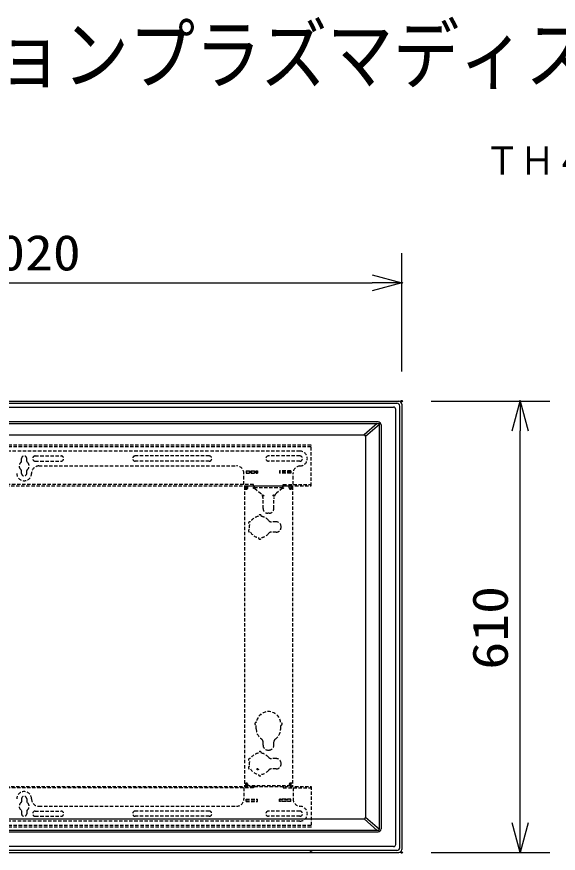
# Model space of a CAD drawing. Units: millimetres, scale not verified. Extents: x -63 to 63, y -57 to 57.
# Drawn here: x -16.3 to 20.3, y 0.9 to 57.4 of the extents above; entities that cross this region are included whole.
import ezdxf
from ezdxf.enums import TextEntityAlignment as Align

# ---------------------------------------------------------------- set-up
doc = ezdxf.new("R2010")
doc.units = ezdxf.units.MM
doc.header["$LTSCALE"] = 0.190236
doc.header["$PDMODE"] = 32
doc.header["$PDSIZE"] = 0.0951
doc.linetypes.add('DASHED1', pattern=[1.8, 1.2, -0.6])
for name, color, linetype in [('0-0_MOJI1', 2, 'Continuous'), ('0-1_SUNPO', 3, 'Continuous'), ('0-2_GAIKEI', 1, 'DASHED1'), ('0-3_WAKU', 7, 'Continuous'), ('0-4_TOUROKU', 1, 'Continuous')]:
    doc.layers.add(name, color=color, linetype=linetype)
doc.styles.add('ＭＳ ゴシック', font='')
doc.styles.get('ＭＳ ゴシック').set_extended_font_data('MS Gothic')

# ---------------------------------------------------------------- blocks, each defined once
blk = doc.blocks.new('_OPEN30')
at = {"layer": '0-2_GAIKEI', "color": 7, "linetype": 'Continuous'}
blk.add_line((0, 0), (-1, 0), dxfattribs=at)
blk.add_lwpolyline([(-1, 0.26795), (0, 0), (-1, -0.26795)], dxfattribs=at)

msp = doc.modelspace()

# ---------------------------------------------------------------- linework, layer by layer
at = {"layer": '0-1_SUNPO'}
for p, q in [((9.6873, 33.4102), (9.6873, 41.4102)), ((-39.3078, 39.4102), (7.6873, 39.4102)), ((11.6873, 31.4067), (19.6873, 31.4067)), ((17.6873, 2.9067), (17.6873, 29.4067)), ((11.6873, 0.9067), (19.6873, 0.9067))]:
    msp.add_line(p, q, dxfattribs=at)
at = {"layer": '0-2_GAIKEI', "color": 7, "linetype": 'Continuous'}
for p, q in [((-41.1078, 31.4042), (9.4873, 31.4042)), ((9.6873, 31.2042), (9.6873, 1.1092)), ((-41.1078, 0.9092), (9.4873, 0.9092))]:
    msp.add_line(p, q, dxfattribs=at)
at = {"layer": '0-2_GAIKEI', "linetype": 'Continuous'}
for p, q in [((-40.9834, 31.2678), (9.3629, 31.2678)), ((-40.7559, 31.0073), (9.1354, 31.0073)), ((9.2904, 1.461), (9.2904, 30.8523)), ((9.5509, 1.2336), (9.5509, 31.0798)), ((8.0898, 30.0067), (-39.7103, 30.0067)), ((-39.7105, 29.9067), (8.0913, 29.9067)), ((8.0362, 29.9055), (7.1439, 29.1242)), ((7.252, 29.0329), (8.1804, 29.8458)), ((8.1898, 2.5064), (8.1898, 29.8082)), ((8.2898, 29.8067), (8.2898, 2.5067)), ((-38.7743, 29.1242), (7.1538, 29.1242)), ((7.2523, 29.0257), (7.2523, 3.2877)), ((-38.7743, 3.1892), (7.1538, 3.1892)), ((7.1439, 3.1892), (8.0362, 2.4079)), ((8.1804, 2.4676), (7.252, 3.2805)), ((8.0913, 2.4079), (-39.7105, 2.4079)), ((-39.7103, 2.3067), (8.0898, 2.3067)), ((9.1354, 1.306), (-40.7559, 1.306)), ((9.3629, 1.0456), (-40.9834, 1.0456))]:
    msp.add_line(p, q, dxfattribs=at)
at = {"layer": '0-2_GAIKEI'}
for p, q in [((3.5647, 28.4317), (-35.1853, 28.4317)), ((3.5647, 28.3317), (-35.1853, 28.3317)), ((3.5647, 25.6817), (3.5647, 28.4317)), ((2.8147, 28.0317), (-34.4353, 28.0317)), ((-15.0603, 27.7067), (-13.3103, 27.7067)), ((-3.3103, 27.7067), (-8.3103, 27.7067)), ((2.8147, 27.7067), (0.6897, 27.7067)), ((-15.9853, 27.3441), (-15.9853, 27.5317)), ((-15.6353, 27.3441), (-15.6353, 27.5317)), ((-15.0603, 27.3567), (-13.3103, 27.3567)), ((-3.3103, 27.3567), (-8.3103, 27.3567)), ((2.8147, 27.3567), (0.6897, 27.3567)), ((-15.9853, 26.5317), (-15.9853, 26.7193)), ((-15.6353, 26.5317), (-15.6353, 26.7193)), ((-14.8103, 27.0317), (-1.4728, 27.0317)), ((-0.8153, 26.6967), (-0.8153, 26.5467)), ((-0.8153, 26.6967), (-0.0553, 26.6967)), ((-0.8103, 26.6567), (-0.8103, 26.5467)), ((-0.0603, 26.6567), (-0.8103, 26.6567)), ((-0.0603, 26.6567), (-0.0603, 26.5467)), ((-0.0553, 26.6967), (-0.0553, 26.5467)), ((1.4347, 26.6967), (1.4347, 26.5467)), ((2.1947, 26.6967), (1.4347, 26.6967)), ((1.4397, 26.6567), (1.4397, 26.5467)), ((2.1897, 26.6567), (1.4397, 26.6567)), ((2.1897, 26.6567), (2.1897, 26.5467)), ((2.1947, 26.6967), (2.1947, 26.5467)), ((-0.9728, 25.7817), (-0.9728, 26.5317)), ((-0.8153, 26.5467), (-0.0553, 26.5467)), ((-0.0603, 26.5567), (-0.8103, 26.5567)), ((2.1947, 26.5467), (1.4347, 26.5467)), ((2.1897, 26.5567), (1.4397, 26.5567)), ((2.3522, 25.7817), (2.3522, 26.5328)), ((-35.1853, 25.6817), (3.5647, 25.6817)), ((-0.3103, 25.7817), (-31.3103, 25.7817)), ((-0.8353, 25.6567), (-0.9353, 25.6567)), ((-0.9353, 25.6567), (-0.9353, 5.4067)), ((-0.9353, 25.4567), (-0.8103, 25.4567)), ((-0.8353, 25.6567), (-0.8353, 25.4567)), ((-0.8103, 25.6817), (-0.8103, 25.5567)), ((2.1897, 25.6567), (-0.8103, 25.6567)), ((-0.7103, 25.5567), (-0.8103, 25.5567)), ((-0.7103, 25.5567), (-0.7103, 25.6567)), ((-0.3103, 25.6817), (-0.3103, 25.7817)), ((-0.2853, 25.6567), (-0.2853, 25.6027)), ((1.6535, 25.5567), (-0.2741, 25.5567)), ((-0.2503, 25.5268), (0.1526, 25.1814)), ((1.6298, 25.5268), (1.2268, 25.1814)), ((1.6647, 25.6567), (1.6647, 25.6027)), ((1.6897, 25.6817), (1.6897, 25.7817)), ((1.6897, 25.7817), (3.5647, 25.7817)), ((2.0897, 25.5567), (2.0897, 25.6567)), ((2.0897, 25.5567), (2.1897, 25.5567)), ((2.1897, 25.6817), (2.1897, 25.5567)), ((2.3147, 25.4567), (2.1897, 25.4567)), ((2.2147, 25.6567), (2.3147, 25.6567)), ((2.2147, 25.6567), (2.2147, 25.4567)), ((2.3147, 25.6567), (2.3147, 5.4067)), ((0.3272, 24.1567), (0.3272, 24.8017)), ((1.0522, 24.1567), (1.0522, 24.8017)), ((0.7272, 23.8317), (0.6522, 23.8317)), ((1.2147, 23.2567), (0.8833, 23.2567)), ((1.5397, 22.8692), (1.5397, 22.9442)), ((1.2147, 22.5567), (0.8833, 22.5567)), ((-0.1353, 9.2567), (-0.1353, 9.5064)), ((1.5147, 9.2567), (1.5147, 9.5066)), ((0.3272, 8.1567), (0.3272, 8.3732)), ((1.0522, 8.1567), (1.0522, 8.3732)), ((0.6522, 7.8317), (0.7272, 7.8317)), ((1.2147, 7.2567), (0.8833, 7.2567)), ((1.5397, 6.8692), (1.5397, 6.9442)), ((1.2147, 6.5567), (0.8833, 6.5567)), ((-35.1853, 5.3817), (3.5647, 5.3817)), ((-0.3103, 5.2817), (-31.3103, 5.2817)), ((-0.9728, 5.2817), (-0.9728, 4.5317)), ((-0.9353, 5.6067), (-0.8103, 5.6067)), ((-0.8353, 5.4067), (-0.9353, 5.4067)), ((-0.8353, 5.4067), (-0.8353, 5.6067)), ((-0.7103, 5.5067), (-0.8103, 5.5067)), ((-0.8103, 5.3817), (-0.8103, 5.5067)), ((2.1897, 5.4067), (-0.8103, 5.4067)), ((-0.7103, 5.5067), (-0.7103, 5.4067)), ((-0.3103, 5.3817), (-0.3103, 5.2817)), ((1.6897, 5.3817), (1.6897, 5.2817)), ((1.6897, 5.2817), (3.5647, 5.2817)), ((2.0897, 5.5067), (2.0897, 5.4067)), ((2.0897, 5.5067), (2.1897, 5.5067)), ((2.3147, 5.6067), (2.1897, 5.6067)), ((2.1897, 5.3817), (2.1897, 5.5067)), ((2.2147, 5.4067), (2.2147, 5.6067)), ((2.2147, 5.4067), (2.3147, 5.4067)), ((2.3522, 5.2817), (2.3522, 4.5306)), ((3.5647, 5.3817), (3.5647, 2.6317)), ((-15.9853, 4.5317), (-15.9853, 4.3441)), ((-15.6353, 4.5317), (-15.6353, 4.3441)), ((-14.8103, 4.0317), (-1.4728, 4.0317)), ((-0.8153, 4.3667), (-0.8153, 4.5167)), ((-0.8153, 4.5167), (-0.0553, 4.5167)), ((-0.8153, 4.3667), (-0.0553, 4.3667)), ((-0.8103, 4.4067), (-0.8103, 4.5167)), ((-0.8103, 4.5067), (-0.0603, 4.5067)), ((-0.8103, 4.4067), (-0.0603, 4.4067)), ((-0.0603, 4.4067), (-0.0603, 4.5167)), ((-0.0553, 4.3667), (-0.0553, 4.5167)), ((1.4347, 4.3667), (1.4347, 4.5167)), ((2.1947, 4.5167), (1.4347, 4.5167)), ((2.1947, 4.3667), (1.4347, 4.3667)), ((1.4397, 4.4067), (1.4397, 4.5167)), ((1.4397, 4.5067), (2.1897, 4.5067)), ((1.4397, 4.4067), (2.1897, 4.4067)), ((2.1897, 4.4067), (2.1897, 4.5167)), ((2.1947, 4.3667), (2.1947, 4.5167)), ((-15.9853, 3.7193), (-15.9853, 3.5317)), ((-15.6353, 3.7193), (-15.6353, 3.5317)), ((-15.0603, 3.7067), (-13.3103, 3.7067)), ((-3.3103, 3.7067), (-8.3103, 3.7067)), ((2.8147, 3.7067), (0.6897, 3.7067)), ((2.8147, 3.0317), (-34.4353, 3.0317)), ((-15.0603, 3.3567), (-13.3103, 3.3567)), ((-3.3103, 3.3567), (-8.3103, 3.3567)), ((2.8147, 3.3567), (0.6897, 3.3567)), ((3.5647, 2.7317), (-35.1853, 2.7317)), ((3.5647, 2.6317), (-35.1853, 2.6317))]:
    msp.add_line(p, q, dxfattribs=at)
at = {"layer": '0-2_GAIKEI', "linetype": 'Continuous'}
for centre, radius, start, end in [((9.3629, 31.0798), 0.188, 0, 90), ((9.1354, 30.8523), 0.155, 0, 90), ((8.0898, 29.8067), 0.2, 0, 90), ((8.0913, 29.8082), 0.0985, 0, 90), ((7.1538, 29.0257), 0.0985, 0, 90), ((7.1538, 3.2877), 0.0985, 270, 0), ((8.0898, 2.5067), 0.2, 270, 0), ((8.0913, 2.5064), 0.0985, 270, 0), ((9.1354, 1.461), 0.155, 270, 360), ((9.3629, 1.2336), 0.188, 270, 0)]:
    msp.add_arc(centre, radius, start, end, dxfattribs=at)
at = {"layer": '0-2_GAIKEI', "color": 7, "linetype": 'Continuous'}
for centre, start, end in [((9.4873, 31.2042), 0.07847, 89.92153), ((9.4873, 1.1092), 270.07847, 359.92153), ((9.4873, 1.1092), 359.92153, 0)]:
    msp.add_arc(centre, 0.2, start, end, dxfattribs=at)
at = {"layer": '0-2_GAIKEI'}
for centre, radius, start, end in [((-15.8103, 27.5317), 0.175, 0, 180), ((-15.0603, 27.5317), 0.175, 90, 270), ((-13.3103, 27.5317), 0.175, 270, 90), ((-8.3103, 27.5317), 0.175, 90, 270), ((-3.3103, 27.5317), 0.175, 270, 90), ((0.6897, 27.5317), 0.175, 90, 270), ((2.8147, 27.5317), 0.5, 270, 90), ((2.8147, 27.5317), 0.175, 270, 90), ((-15.8103, 27.0317), 0.335, 125.76171, 234.23829), ((-16.0353, 27.3441), 0.05, 305.76171, 0), ((-15.5853, 27.3441), 0.05, 180, 234.23829), ((-15.8103, 27.0317), 0.335, 305.76171, 54.23829), ((-16.0353, 26.7193), 0.05, 0, 54.23829), ((-15.5853, 26.7193), 0.05, 125.76171, 180), ((-14.8103, 26.5317), 0.5, 90, 180), ((-1.4728, 26.5317), 0.5, 0, 90), ((2.8522, 26.5328), 0.5, 94.30122, 180), ((-15.8103, 26.5317), 0.5, 180, 0), ((-15.8103, 26.5317), 0.175, 180, 0), ((-0.8103, 25.5567), 0.1, 270, 0), ((-0.1853, 25.6027), 0.1, 180, 229.3987), ((1.5647, 25.6027), 0.1, 310.6013, 0), ((2.1897, 25.5567), 0.1, 180, 270), ((-0.1728, 24.8017), 0.5, 0, 49.3987), ((1.5522, 24.8017), 0.5, 130.6013, 180), ((0.6522, 24.1567), 0.325, 180, 270), ((0.7272, 24.1567), 0.325, 270, 0), ((-0.5638, 23.1613), 0.1003, 65.61199, 253.2486), ((0.1147, 22.9067), 0.725, 97.9338, 151.49931), ((0.1147, 23.6314), 0.1003, 355.88732, 183.81977), ((0.1147, 22.9067), 0.725, 37.97987, 82.06902), ((0.8833, 23.5067), 0.25, 217.97987, 270), ((1.2147, 22.9317), 0.325, 0, 90), ((-0.5638, 22.6521), 0.1003, 106.7514, 294.68239), ((0.1147, 22.9067), 0.725, 167.36127, 192.63872), ((1.2147, 22.8817), 0.325, 270, 0), ((0.1147, 22.9067), 0.725, 208.50351, 262.0662), ((0.1147, 22.182), 0.1003, 176.18023, 4.11268), ((0.1147, 22.9067), 0.725, 277.93098, 322.02013), ((0.8833, 22.3067), 0.25, 90, 142.02013), ((0.6897, 9.6067), 0.825, 6.97358, 173.06896), ((-0.135, 9.6067), 0.1003, 86.66037, 269.85246), ((1.5145, 9.6067), 0.1003, 270.14754, 93.33963), ((0.6897, 9.2567), 0.825, 180, 235.26599), ((0.6897, 9.2567), 0.825, 304.73401, 0), ((0.0772, 8.3732), 0.25, 0, 55.26599), ((1.3022, 8.3732), 0.25, 124.73401, 180), ((0.6522, 8.1567), 0.325, 180, 270), ((0.7272, 8.1567), 0.325, 270, 0), ((0.1147, 6.9067), 0.725, 97.9338, 151.49931), ((0.1147, 7.6314), 0.1003, 355.88732, 184.11268), ((0.1147, 6.9067), 0.725, 37.97987, 82.06902), ((0.8833, 7.5067), 0.25, 217.97987, 270), ((-0.5638, 7.1613), 0.1003, 65.61199, 253.2486), ((0.1147, 6.9067), 0.725, 167.36127, 192.63872), ((1.2147, 6.9317), 0.325, 2.2026, 90), ((1.2147, 6.8817), 0.325, 270, 357.7974), ((-0.5638, 6.652), 0.1003, 106.7514, 294.68239), ((0.1147, 6.9067), 0.725, 208.50351, 262.0662), ((0.1147, 6.9067), 0.725, 277.93098, 322.02013), ((0.8833, 6.3067), 0.25, 90, 142.02013), ((0.1147, 6.1819), 0.1003, 175.88732, 4.11268), ((-0.8103, 5.5067), 0.1, 0, 90), ((2.1897, 5.5067), 0.1, 90, 180), ((-15.8103, 4.5317), 0.5, 0, 180), ((-15.8103, 4.5317), 0.175, 0, 180), ((-14.8103, 4.5317), 0.5, 180, 270), ((-1.4728, 4.5317), 0.5, 270, 0), ((2.8522, 4.5306), 0.5, 180, 265.69878), ((-15.8103, 4.0317), 0.335, 125.76171, 234.23829), ((-16.0353, 4.3441), 0.05, 305.76171, 0), ((-15.5853, 4.3441), 0.05, 180, 234.23829), ((-15.8103, 4.0317), 0.335, 305.76171, 54.23829), ((2.8147, 3.5317), 0.5, 270, 90), ((-16.0353, 3.7193), 0.05, 0, 54.23829), ((-15.8103, 3.5317), 0.175, 180, 0), ((-15.5853, 3.7193), 0.05, 125.76171, 180), ((-15.0603, 3.5317), 0.175, 90, 270), ((-13.3103, 3.5317), 0.175, 270, 90), ((-8.3103, 3.5317), 0.175, 90, 270), ((-3.3103, 3.5317), 0.175, 270, 90), ((0.6897, 3.5317), 0.175, 90, 270), ((2.8147, 3.5317), 0.175, 270, 90)]:
    msp.add_arc(centre, radius, start, end, dxfattribs=at)
for p in [(-0.2853, 25.5567), (1.6647, 25.5567), (0.3272, 25.0317), (1.0522, 25.0317), (-0.0353, 6.5442)]:
    msp.add_point(p, dxfattribs=at)
at = {"layer": '0-3_WAKU'}
for p in [(9.6873, 39.4102), (9.6873, 31.4102), (9.6873, 31.4067), (17.6873, 31.4067), (3.5647, 0.9409), (9.6873, 0.9067)]:
    msp.add_point(p, dxfattribs=at)

# ---------------------------------------------------------------- block references
at = {"layer": '0-1_SUNPO', "xscale": 2, "yscale": 2}
msp.add_blockref('_OPEN30', (9.6873, 39.4102), dxfattribs=at)
for p, rotation in [((17.6873, 31.4067), 90), ((17.6873, 0.9067), 270)]:
    msp.add_blockref('_OPEN30', p, dxfattribs=dict(at, rotation=rotation))

# ---------------------------------------------------------------- texts
at = {"layer": '0-0_MOJI1', "style": 'ＭＳ ゴシック', "width": 0.85}
msp.add_text('ハイビジョンプラズマディスプレイ壁掛け金具付', height=3.848, dxfattribs=at).set_placement((-35.5001, 51.7599), align=Align.BOTTOM_LEFT)
at = {"layer": '0-1_SUNPO', "style": 'ＭＳ ゴシック', "width": 1.15}
msp.add_text('1020', height=2.406, dxfattribs=at).set_placement((-19.5176, 39.5198), align=Align.BOTTOM_LEFT)
msp.add_text('610', height=2.406, rotation=90, dxfattribs=at).set_placement((17.5777, 13.2695), align=Align.BOTTOM_LEFT)
at = {"layer": '0-4_TOUROKU', "style": 'ＭＳ ゴシック', "width": 0.9}
msp.add_text('ＴＨ４２ＰＨ１２ＫＲ＋ＴＹＷＫ４２ＰＶ７', height=1.925, dxfattribs=at).set_placement((15.3, 46.13), align=Align.BOTTOM_LEFT)

doc.saveas('drawing.dxf')
